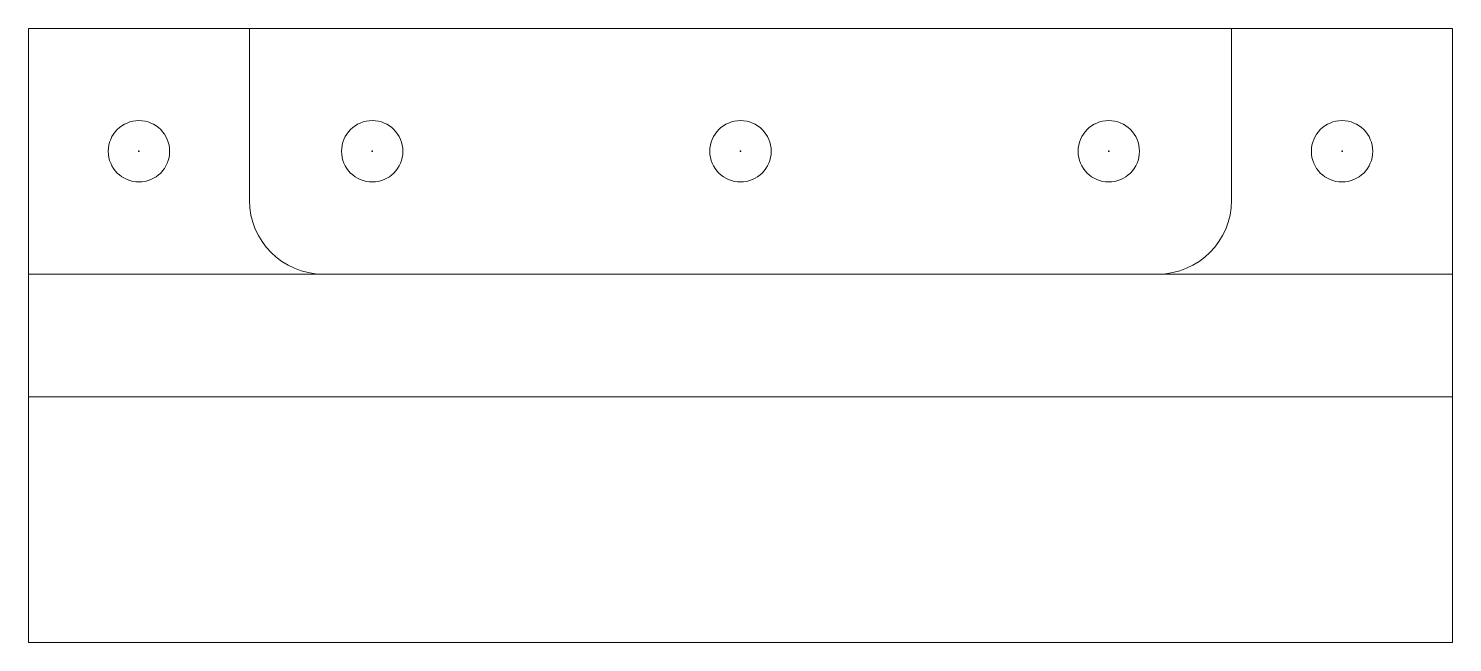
# Model space of a CAD drawing. Header units: millimetres. Extents: x 3 to 61, y 3 to 28.
import ezdxf

# ---------------------------------------------------------------- set-up
doc = ezdxf.new("R2010")
doc.units = ezdxf.units.MM
doc.header["$PDSIZE"] = -1

msp = doc.modelspace()

# ---------------------------------------------------------------- linework, layer by layer
at = {"color": 7, "linetype": 'Continuous', "lineweight": 15}
for p, q in [((3, 28), (3, 3)), ((61, 28), (3, 28)), ((12, 21), (12, 28)), ((52, 28), (52, 21)), ((61, 28), (61, 3)), ((3, 18), (61, 18)), ((61, 13), (3, 13)), ((61, 3), (3, 3))]:
    msp.add_line(p, q, dxfattribs=at)
for centre in [(7.5, 23), (17, 23), (32, 23), (47, 23), (56.5, 23)]:
    msp.add_circle(centre, 1.25, dxfattribs=at)
for centre, start, end in [((15, 21), 180, 270), ((49, 21), 270, 0)]:
    msp.add_arc(centre, 3, start, end, dxfattribs=at)
for p in [(7.5, 23), (17, 23), (32, 23), (47, 23), (56.5, 23)]:
    msp.add_point(p)

doc.saveas('drawing.dxf')
